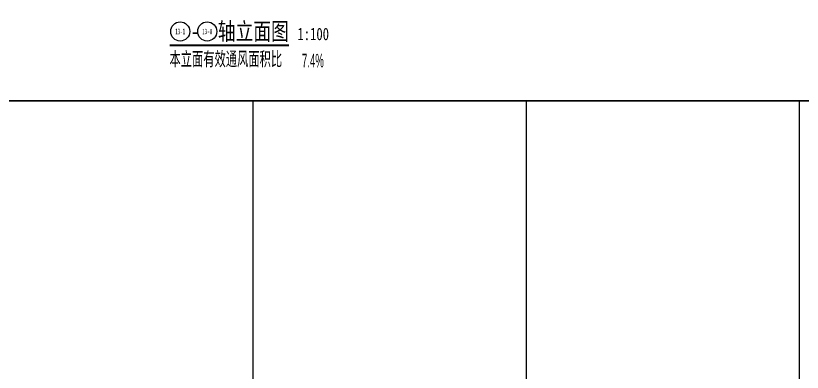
# Model space of a CAD drawing. Extents: x -280168 to 205214, y -148835 to -64913.
# Drawn here: x 20260 to 46168, y -126870 to -115124 of the extents above; entities that cross this region are included whole.
import ezdxf
from ezdxf.enums import TextEntityAlignment as Align

# ---------------------------------------------------------------- set-up
doc = ezdxf.new("R2010")
doc.units = 0
doc.header["$LTSCALE"] = 1000
doc.header["$MEASUREMENT"] = 0
for name, color, linetype in [('02-TEXT_标注', 130, 'Continuous'), ('DIM_SYMB', 3, 'Continuous'), ('建-标注-文本', 254, 'Continuous')]:
    doc.layers.add(name, color=color, linetype=linetype)
doc.layers.add('04-不打印_辅助线', color=165, linetype='Continuous', plot=False)
doc.styles.add('_TCH_LABEL', font='ros.shx', dxfattribs={"width": 0.75, "bigfont": 'jd.shx'})
doc.styles.get("Standard").update_dxf_attribs({"font": 'STXIHEI_0.TTF', "width": 0.75})

msp = doc.modelspace()

# ---------------------------------------------------------------- linework, layer by layer
at = {"layer": '04-不打印_辅助线'}
for p, q in [((28068.4, -117932.1), (28068.4, -142484.6)), ((37068.4, -117932.1), (37068.4, -142484.6)), ((46068.4, -117932.1), (46068.4, -142484.6))]:
    msp.add_line(p, q, dxfattribs=at)
for points in [[(-17547.6, -117932.1), (77552.4, -117932.1), (77552.4, -90432.1), (-17547.6, -90432.1)], [(-17547.6, -145432.1), (77552.4, -145432.1), (77552.4, -117932.1), (-17547.6, -117932.1)]]:
    msp.add_lwpolyline(points, close=True, dxfattribs=at)
at = {"layer": 'DIM_SYMB', "const_width": 70}
msp.add_lwpolyline([(25328.5, -116097), (29259, -116097)], dxfattribs=at)
at = {"layer": '建-标注-文本'}
for centre in [(25678.5, -115642), (26568.7, -115642)]:
    msp.add_circle(centre, 315, dxfattribs=at)

# ---------------------------------------------------------------- texts
at = {"layer": '02-TEXT_标注', "style": '_TCH_LABEL'}
for s, height, width, p in [('本立面有效通风面积比', 520.93, 0.75, (25323.8, -116825.2)), ('7.4%', 446.25, 0.529412, (29688.7, -116825.2))]:
    msp.add_text(s, height=height, dxfattribs=dict(at, width=width)).set_placement(p)
at = {"layer": '建-标注-文本', "width": 0.75}
for s, height, p in [('轴立面图', 570.85, (26918.7, -115922)), ('1:100', 407.75, (29539, -115928.8)), ('-', 570.9, (26028.5, -115922))]:
    msp.add_text(s, height=height, dxfattribs=at).set_placement(p)
at = {"layer": '建-标注-文本'}
for s, height, width, p, p2 in [('13-1', 193.94, 1.115335, (25516.2, -115738.9), (25840.7, -115738.9)), ('13-8', 181.08, 1.127591, (26402.8, -115732.5), (26734.6, -115732.5))]:
    msp.add_text(s, height=height, dxfattribs=dict(at, width=width)).set_placement(p, p2, align=Align.FIT)

doc.saveas('drawing.dxf')
